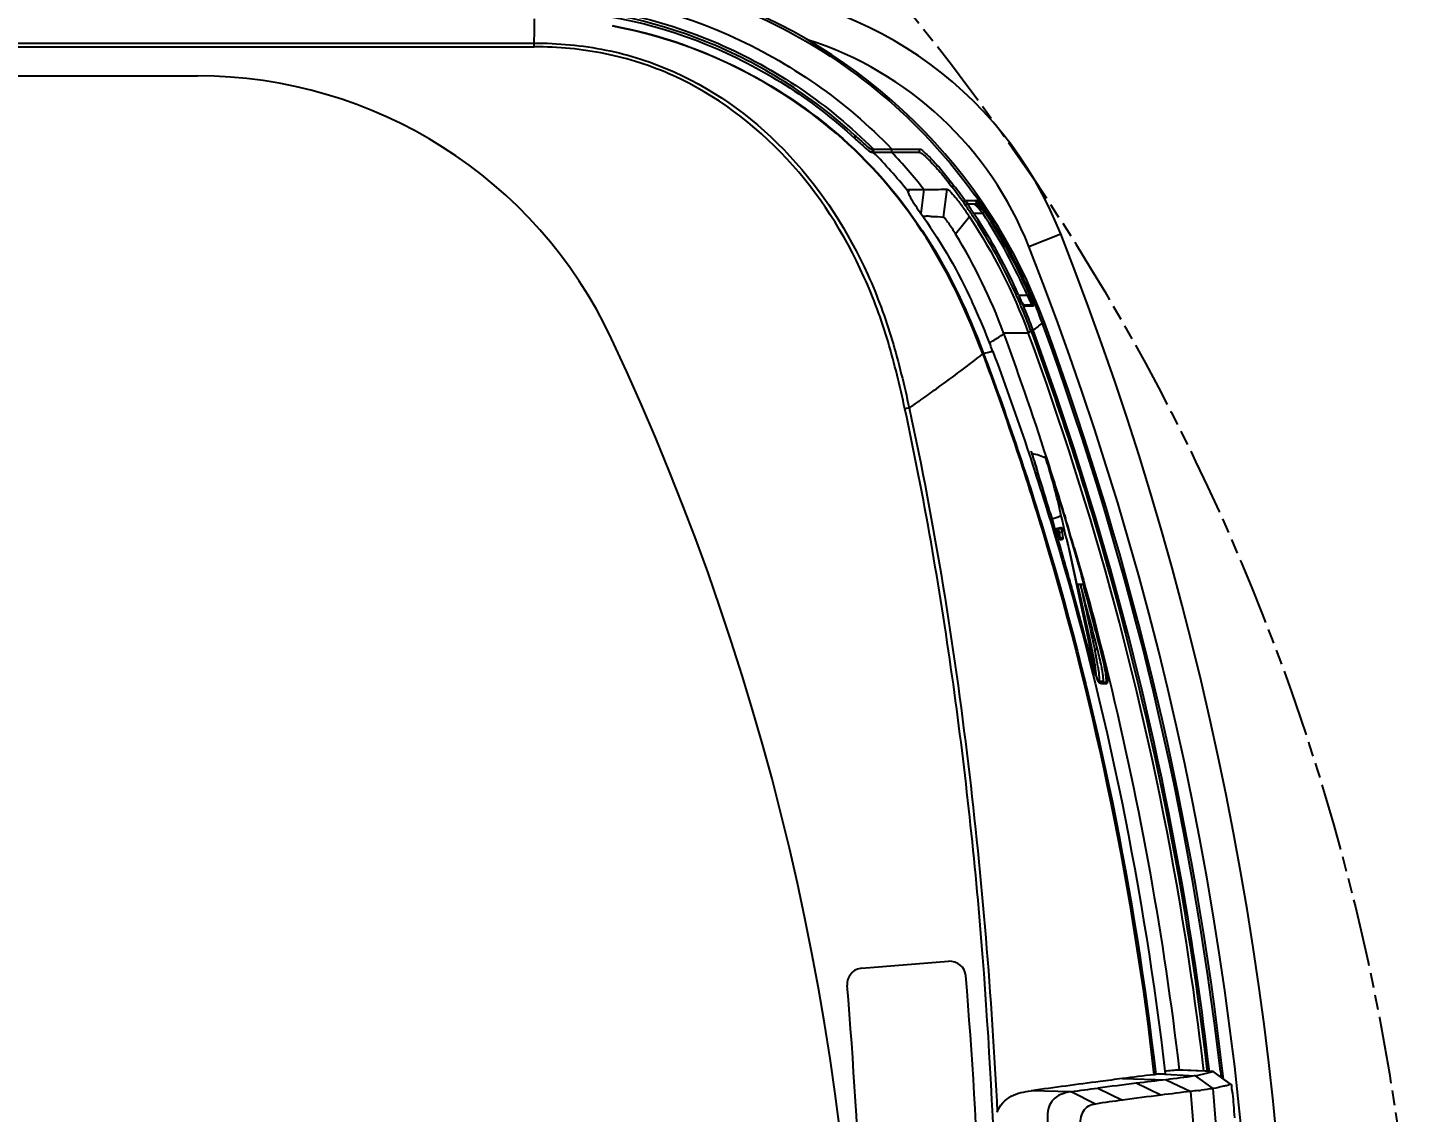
# Model space of a CAD drawing. Header units: millimetres. Extents: x 0 to 5940, y 0 to 4200.
# Drawn here: x 2817.1 to 3121.4, y 1558 to 1795 of the extents above; entities that cross this region are included whole.
import ezdxf

# ---------------------------------------------------------------- set-up
doc = ezdxf.new("R2010")
doc.units = ezdxf.units.MM
doc.header["$LTSCALE"] = 32.67
doc.header["$PDMODE"] = 3
doc.header["$PDSIZE"] = 8
doc.linetypes.add('PHANTOM', pattern=[0.8, 0.45, -0.05, 0.1, -0.05, 0.1, -0.05])
doc.layers.get('0').update_dxf_attribs({"linetype": 'CONTINUOUS'})
doc.layers.get('Defpoints').update_dxf_attribs({"linetype": 'CONTINUOUS'})
doc.layers.add('00_COMPONENTS', color=7, linetype='CONTINUOUS')
doc.layers.add('50_ALL_DETAILS', color=7, linetype='CONTINUOUS')
doc.styles.get("Standard").update_dxf_attribs({"font": 'simfang.ttf'})
doc.dimstyles.get("Standard").update_dxf_attribs({"dimtxt": 3, "dimasz": 3, "dimexe": 2.5, "dimexo": 0.5, "dimtad": 1, "dimdsep": 46, "dimtxsty": 'Standard', "dimblk": '_FILLED', "dimblk1": '_FILLED', "dimblk2": '_FILLED', "dimcen": 0.09, "dimclrt": 3, "dimazin": 2, "dimtol": 1, "dimtp": 0.01, "dimtm": 0.01, "dimtfac": 1, "dimtofl": 0, "dimtmove": 0, "dimatfit": 3, "dimldrblk": '_FILLED', "dimfxl": 1, "dimtolj": 1, "dimarcsym": 0})

# ---------------------------------------------------------------- blocks, each defined once
blk = doc.blocks.new('_FILLED')
at = {"color": 0, "linetype": 'ByBlock'}
blk.add_solid([(0, 0), (-1, 0.167), (-1, -0.167)], dxfattribs=at)
blk = doc.blocks.new('*D4')
at = {"color": 4, "lineweight": -2, "transparency": 16777216}
for p, q in [((2992.85, 2275.85), (2980.22, 2252.49)), ((3012.85, 2275.85), (2992.85, 2275.85)), ((2732.86, 1789.75), (2732.86, 1800.44)), ((2727.52, 1795.09), (2738.21, 1795.09))]:
    blk.add_line(p, q, dxfattribs=at)
at = {"layer": 'Defpoints', "color": 0, "transparency": 16777216}
for p in [(2970.71, 2234.9), (2732.86, 1795.09)]:
    blk.add_point(p, dxfattribs=at)
at = {"color": 4, "lineweight": -2, "transparency": 16777216, "xscale": 20, "yscale": 20, "zscale": 20, "rotation": 241.595822540997}
blk.add_blockref('_FILLED', (2970.71, 2234.9), dxfattribs=at)
at = {"color": 3, "transparency": 16777216, "insert": (3063.48, 2275.85), "char_height": 20, "attachment_point": 5}
blk.add_mtext('\\A1;R500.0', dxfattribs=at)

msp = doc.modelspace()

# ---------------------------------------------------------------- linework, layer by layer
at = {"layer": '00_COMPONENTS', "color": 4}
for p, q in [((2927.76085, 1796.99036), (2927.75553, 1794.26511)), ((2927.75553, 1794.26511), (2927.74551, 1791.66508)), ((2629.47727, 1790.83923), (2927.79663, 1790.83922)), ((2629.48133, 1791.63633), (2927.74556, 1791.66821)), ((2927.74556, 1791.66821), (2927.74564, 1790.84699)), ((2997.87709, 1771.48003), (2997.87723, 1770.78409)), ((3001.7467, 1767.77955), (3001.76455, 1768.47949)), ((3001.91539, 1768.47944), (3001.91405, 1767.78008)), ((3005.93963, 1767.77314), (3005.95243, 1768.47638)), ((3012.00631, 1767.75774), (3012.0252, 1768.48313)), ((3009.59445, 1759.31689), (3009.54922, 1758.88029)), ((3012.96357, 1759.65942), (3012.32612, 1754.39422)), ((3017.27109, 1753.61341), (3018.03666, 1759.69605)), ((3019.0875, 1760.24999), (3019.54409, 1760.47813)), ((3022.18785, 1757.25434), (3022.93106, 1757.25322)), ((3022.93106, 1757.25322), (3024.10769, 1757.2538)), ((3024.10769, 1757.2538), (3024.33392, 1757.25389)), ((3022.9228, 1753.69518), (3019.90371, 1749.92882)), ((3023.8681, 1754.46681), (3025.82973, 1754.4677)), ((3025.82979, 1754.4677), (3025.5891, 1754.74845)), ((3025.82993, 1754.4678), (3026.24617, 1754.74244)), ((3035.88698, 1747.21207), (3042.86522, 1749.96055)), ((3035.58312, 1736.47211), (3033.69942, 1736.47126)), ((3035.58335, 1736.47211), (3036.04077, 1736.67105)), ((3034.76967, 1734.4717), (3034.83154, 1734.36828)), ((3036.30196, 1734.16318), (3035.00221, 1734.16255)), ((3036.91392, 1734.16137), (3036.30196, 1734.16318)), ((3036.8343, 1728.90795), (3036.30037, 1728.90795)), ((3038.88969, 1730.40123), (3039.29562, 1730.55022)), ((3027.31892, 1726.13735), (3027.58738, 1726.2995)), ((3027.58738, 1726.2995), (3028.02853, 1726.56902)), ((3030.37591, 1728.33179), (3035.77857, 1728.33187)), ((3009.74929, 1711.89979), (3008.81902, 1711.69501)), ((3042.77561, 1688.22507), (3042.99686, 1688.33609)), ((3042.77566, 1688.22485), (3042.82516, 1688.2492)), ((3042.82516, 1688.2492), (3042.89905, 1688.28605)), ((3042.89905, 1688.28605), (3042.94806, 1688.31092)), ((3042.94806, 1688.31092), (3042.99686, 1688.33609)), ((3041.83614, 1684.96828), (3042.12264, 1685.02964)), ((3043.13513, 1684.73451), (3042.27518, 1684.5509)), ((3042.57471, 1683.41604), (3042.52141, 1683.58009)), ((3042.73288, 1683.11464), (3043.30605, 1683.2374)), ((3043.07814, 1685.23346), (3043.36457, 1685.29481)), ((3044.73694, 1680.98757), (3049.34503, 1659.47329)), ((3044.73936, 1680.98796), (3044.73701, 1680.98758)), ((3046.60526, 1673.28507), (3046.38916, 1673.28512)), ((3047.74099, 1673.28508), (3048.00395, 1673.28509)), ((3049.12648, 1661.85966), (3048.92377, 1662.77973)), ((3049.51645, 1660.08951), (3049.12648, 1661.85966)), ((3049.34497, 1659.47327), (3049.34727, 1659.47387)), ((3049.975, 1660.59953), (3050.30083, 1659.12215)), ((3050.92708, 1659.12215), (3050.30083, 1659.12215)), ((3050.92708, 1659.12215), (3050.53721, 1660.65083)), ((3050.92708, 1659.12215), (3050.53722, 1660.65083)), ((3076.21687, 1566.8315), (3068.7589, 1567.18268)), ((3056.35702, 1565.31911), (3065.93327, 1565.07377)), ((3064.75408, 1561.70042), (3059.36991, 1564.28083)), ((3064.22135, 1566.32543), (3072.3497, 1565.94252)), ((3065.93275, 1565.07325), (3071.30839, 1562.51328)), ((3076.22192, 1563.11637), (3072.34949, 1565.94242)), ((3045.15425, 1562.44238), (3036.41065, 1562.65989)), ((3050.48932, 1559.76213), (3045.1543, 1562.4424)), ((3051.01083, 1563.23288), (3056.38813, 1560.617))]:
    msp.add_line(p, q, dxfattribs=at)
at = {"layer": '00_COMPONENTS', "color": 7}
for p, q in [((2393.5457, 1784.49438), (2854.19251, 1784.49438)), ((3001.76129, 1768.48301), (3001.90835, 1768.48646)), ((3001.91537, 1768.47943), (3002.16524, 1768.47897)), ((3001.91539, 1768.47994), (3004.15674, 1768.47995)), ((3004.15644, 1768.47993), (3004.56046, 1768.47848)), ((3004.15674, 1768.47995), (3005.26416, 1768.48007)), ((3004.56046, 1768.47848), (3005.2854, 1768.47964)), ((3005.28563, 1768.47963), (3005.95269, 1768.47995)), ((3005.52361, 1768.47941), (3005.95544, 1768.47629)), ((3005.94004, 1768.48072), (3012.01944, 1768.47999)), ((3001.9141, 1767.77933), (3001.74732, 1767.7794)), ((3005.22035, 1767.77373), (3004.37481, 1767.77331)), ((3012.00658, 1767.7578), (3005.93981, 1767.77271)), ((3009.57548, 1759.64107), (3009.62845, 1759.64333)), ((3009.62827, 1759.64332), (3009.59445, 1759.31689)), ((3010.18164, 1759.64551), (3011.30246, 1759.65046)), ((3011.30246, 1759.65046), (3012.96267, 1759.65954)), ((3011.60411, 1759.65153), (3012.24675, 1759.65567)), ((3012.89317, 1759.6597), (3012.96267, 1759.65954)), ((3022.50609, 1756.57731), (3022.39023, 1756.77536)), ((3023.92617, 1756.46684), (3022.57309, 1756.46623)), ((3012.73307, 1753.81711), (3013.42971, 1753.80341)), ((3012.7335, 1753.81636), (3013.42994, 1753.80263)), ((3033.67251, 1736.66277), (3033.75929, 1736.47629)), ((3033.67545, 1736.66409), (3033.75929, 1736.47629)), ((3034.77658, 1734.47174), (3034.71535, 1734.57675)), ((3034.77658, 1734.47174), (3036.45204, 1734.4725)), ((3036.30003, 1728.90782), (3036.36553, 1728.73177)), ((3036.30037, 1728.90795), (3036.36631, 1728.73205)), ((3030.37599, 1728.33179), (3030.48335, 1728.05712)), ((3037.40391, 1699.22768), (3037.26487, 1699.66812)), ((3037.28496, 1699.6031), (3037.32435, 1699.47879)), ((3037.32435, 1699.47879), (3037.40391, 1699.22766)), ((3037.40391, 1699.22766), (3037.82837, 1697.88486)), ((3040.52466, 1689.14707), (3040.86895, 1687.99983)), ((3043.4535, 1688.98064), (3043.17523, 1689.8921)), ((3040.86895, 1687.99983), (3041.25254, 1686.71365)), ((3041.25254, 1686.71365), (3041.46019, 1686.01436)), ((3043.16173, 1687.5947), (3042.99731, 1688.33545)), ((3043.54804, 1685.85192), (3043.16329, 1687.59505)), ((3043.92781, 1684.13829), (3043.54804, 1685.85192)), ((3043.6912, 1685.20804), (3043.54836, 1685.85199)), ((3043.63506, 1688.52308), (3043.84873, 1687.79683)), ((3043.6917, 1688.54013), (3043.90947, 1687.81504)), ((3041.79734, 1685.47126), (3041.63145, 1685.43585)), ((3041.9012, 1685.49344), (3041.79734, 1685.47127)), ((3042.48686, 1685.61847), (3041.9012, 1685.49344)), ((3042.13077, 1685.06885), (3042.10869, 1685.11744)), ((3042.30263, 1684.43631), (3042.2775, 1684.55139)), ((3042.71844, 1685.6679), (3042.48686, 1685.61847)), ((3042.52563, 1683.5815), (3042.71466, 1683.62186)), ((3042.98877, 1685.72561), (3042.71844, 1685.6679)), ((3043.92833, 1684.13841), (3043.6912, 1685.20804)), ((3044.13546, 1683.44832), (3044.07491, 1683.65858)), ((3044.19744, 1683.22618), (3044.13546, 1683.44832)), ((3044.2607, 1682.99244), (3044.19744, 1683.22618)), ((3044.32505, 1682.74743), (3044.2607, 1682.99244)), ((3044.39029, 1682.49161), (3044.32505, 1682.74743)), ((3044.45617, 1682.2256), (3044.39029, 1682.49161)), ((3044.52243, 1681.9501), (3044.45617, 1682.2256)), ((3044.58879, 1681.6659), (3044.52243, 1681.9501)), ((3044.65493, 1681.37399), (3044.58879, 1681.6659)), ((3044.72052, 1681.07541), (3044.65493, 1681.37399)), ((3049.39641, 1659.24141), (3044.72052, 1681.07541)), ((3044.55267, 1675.31312), (3044.06655, 1677.03395)), ((3044.55266, 1675.31312), (3044.20067, 1676.56089)), ((3047.74111, 1673.28513), (3046.60525, 1673.28509)), ((3048.28949, 1661.45865), (3047.83747, 1663.19866)), ((3048.29021, 1661.45883), (3047.83786, 1663.19877)), ((3048.85925, 1661.82836), (3048.55626, 1663.20256)), ((3049.2257, 1660.16598), (3048.85925, 1661.82836)), ((3048.69571, 1659.88119), (3048.29002, 1661.45854)), ((3048.97087, 1658.80808), (3048.69571, 1659.88119)), ((3049.31197, 1659.77483), (3049.22551, 1660.16594)), ((3049.3768, 1659.4804), (3049.31192, 1659.77482)), ((3049.45735, 1658.94468), (3049.39641, 1659.24141)), ((3049.51499, 1658.65436), (3049.45735, 1658.94468)), ((3049.56922, 1658.3715), (3049.51499, 1658.65436)), ((3049.61994, 1658.09705), (3049.56922, 1658.3715)), ((3049.66707, 1657.83185), (3049.61994, 1658.09705)), ((3049.71057, 1657.5766), (3049.66707, 1657.83185)), ((3049.75046, 1657.3318), (3049.71057, 1657.5766)), ((3049.78675, 1657.09793), (3049.75046, 1657.3318)), ((3050.33873, 1654.10727), (3050.24769, 1654.38169)), ((3050.49024, 1653.66369), (3050.33873, 1654.10727)), ((3050.56403, 1653.45539), (3050.49024, 1653.66369)), ((3050.83861, 1652.73025), (3050.75254, 1652.94817)), ((3051.08202, 1652.12506), (3051.13893, 1652.14629)), ((3051.29991, 1652.12485), (3051.10803, 1652.12498)), ((3051.11011, 1652.12078), (3051.1771, 1652.12088)), ((3051.1771, 1652.12088), (3051.28406, 1652.12104)), ((3051.28406, 1652.12104), (3051.39234, 1652.12119)), ((3051.35403, 1652.12489), (3051.29991, 1652.12485)), ((3051.39234, 1652.12119), (3051.61688, 1652.12149)), ((3051.49392, 1652.12502), (3051.45939, 1652.12499)), ((3051.52817, 1652.12504), (3051.49392, 1652.12502)), ((3051.57898, 1652.12506), (3051.52817, 1652.12504)), ((3051.61688, 1652.12149), (3051.73312, 1652.12164)), ((3051.73312, 1652.12164), (3052.08016, 1652.12219)), ((3052.05972, 1652.12414), (3052.02654, 1652.12401)), ((3052.08151, 1652.12436), (3052.05972, 1652.12414)), ((3052.07654, 1652.12326), (3052.08172, 1652.12363)), ((3052.10345, 1652.12473), (3052.08151, 1652.12436)), ((2999.43173, 1589.4512), (3018.3722, 1590.94929)), ((3074.80741, 1567.29024), (3074.84716, 1566.90046)), ((3074.80765, 1567.29027), (3074.85294, 1566.90113)), ((3076.25613, 1566.83408), (3069.65799, 1567.14496)), ((3072.3497, 1565.94252), (3075.00382, 1566.55219)), ((3075.00382, 1566.55219), (3076.21687, 1566.8315)), ((3076.21681, 1566.8314), (3076.25602, 1566.83408)), ((3080.09074, 1564.00525), (3076.21687, 1566.83121)), ((3076.70704, 1566.52185), (3076.30826, 1566.81555)), ((3078.70138, 1565.05315), (3076.70704, 1566.52185)), ((3077.77265, 1566.9663), (3077.90957, 1565.63624)), ((3077.78744, 1566.96802), (3077.94059, 1565.63979)), ((3080.12948, 1564.00165), (3078.70138, 1565.05315))]:
    msp.add_line(p, q, dxfattribs=at)
for points in [[(3002.16524, 1768.47897), (3002.91668, 1768.48074), (3003.16182, 1768.48069), (3003.65896, 1768.48186)], [(3003.65896, 1768.48186), (3003.90858, 1768.48171), (3004.15644, 1768.47993)], [(3012.49272, 1759.65645), (3012.68772, 1759.65762), (3012.82383, 1759.65917)], [(3022.39023, 1756.77536), (3022.35878, 1756.83144), (3022.33118, 1756.88213), (3022.30782, 1756.92671), (3022.2883, 1756.96567), (3022.27284, 1756.9983), (3022.26239, 1757.02192), (3022.25714, 1757.0347)], [(3034.71535, 1734.57675), (3034.6786, 1734.64253), (3034.63881, 1734.71549), (3034.59612, 1734.79547), (3034.55056, 1734.8825)], [(3034.85796, 1734.34693), (3034.86124, 1734.3433), (3034.85765, 1734.3478), (3034.84478, 1734.36537), (3034.82698, 1734.39147), (3034.8052, 1734.42522), (3034.77872, 1734.46815), (3034.77658, 1734.47174)], [(3041.99918, 1685.27352), (3041.97128, 1685.29963), (3041.94045, 1685.32448), (3041.90649, 1685.34771), (3041.86978, 1685.36865), (3041.83047, 1685.3869), (3041.78867, 1685.40211), (3041.74493, 1685.41378), (3041.69959, 1685.42156), (3041.65292, 1685.4252), (3041.63469, 1685.42491)], [(3042.10869, 1685.11744), (3042.096, 1685.14198), (3042.08151, 1685.16732), (3042.06497, 1685.19327), (3042.04604, 1685.21968), (3042.02419, 1685.24658), (3041.99918, 1685.27352)], [(3042.1806, 1684.92952), (3042.17054, 1684.96088), (3042.16061, 1684.99026), (3042.15078, 1685.01779), (3042.14094, 1685.04375), (3042.13077, 1685.06885)], [(3042.2775, 1684.55139), (3042.27635, 1684.55672), (3042.26583, 1684.60459), (3042.25513, 1684.65132), (3042.2443, 1684.69675), (3042.23343, 1684.74059), (3042.2226, 1684.78254), (3042.21187, 1684.8225), (3042.20126, 1684.86038), (3042.19084, 1684.89605), (3042.1806, 1684.92952)], [(3042.53434, 1683.55413), (3042.52276, 1683.5905), (3042.5108, 1683.62908), (3042.49848, 1683.66982), (3042.48582, 1683.71267), (3042.47284, 1683.7576), (3042.45958, 1683.80454), (3042.44605, 1683.85345), (3042.43229, 1683.90429), (3042.41832, 1683.95697), (3042.40418, 1684.01146), (3042.38987, 1684.06769), (3042.37545, 1684.12556), (3042.36094, 1684.18499), (3042.34636, 1684.2459), (3042.33176, 1684.30816), (3042.31717, 1684.37166), (3042.30263, 1684.43631)], [(3042.62064, 1683.32019), (3042.62387, 1683.31496), (3042.62446, 1683.31393), (3042.62271, 1683.31729), (3042.61939, 1683.3241), (3042.61466, 1683.33435), (3042.60857, 1683.34827), (3042.60158, 1683.36505), (3042.59382, 1683.38449), (3042.58529, 1683.40674), (3042.57614, 1683.43146), (3042.56644, 1683.45859), (3042.5562, 1683.48815), (3042.54549, 1683.52001), (3042.53434, 1683.55413)], [(3043.22373, 1685.57925), (3043.17806, 1685.60946), (3043.12685, 1685.63688), (3043.07137, 1685.65976), (3043.01131, 1685.67728), (3042.9474, 1685.68819), (3042.88317, 1685.69148), (3042.8204, 1685.6874)], [(3043.4107, 1685.38222), (3043.38614, 1685.4161), (3043.36006, 1685.44917), (3043.33134, 1685.48227), (3043.29935, 1685.51533), (3043.26377, 1685.54774), (3043.22373, 1685.57925)], [(3043.45625, 1685.31212), (3043.43401, 1685.34753), (3043.4107, 1685.38222)], [(3043.7236, 1684.72997), (3043.69976, 1684.79182), (3043.67632, 1684.85102), (3043.65325, 1684.90763), (3043.63055, 1684.96166), (3043.60818, 1685.01323), (3043.58611, 1685.06235), (3043.56431, 1685.1091), (3043.54268, 1685.15368), (3043.52118, 1685.1961), (3043.49974, 1685.23646), (3043.4781, 1685.27517), (3043.45625, 1685.31212)], [(3044.07491, 1683.65858), (3044.04522, 1683.75917), (3044.01594, 1683.85672), (3043.98709, 1683.95122), (3043.95867, 1684.04266), (3043.93071, 1684.13103), (3043.90319, 1684.21637), (3043.87614, 1684.29867), (3043.84955, 1684.37793), (3043.82343, 1684.4542), (3043.79779, 1684.52749), (3043.77261, 1684.59784), (3043.74788, 1684.66532), (3043.7236, 1684.72997)], [(3049.3817, 1657.27478), (3049.24714, 1657.76534), (3049.10997, 1658.277), (3048.97087, 1658.80808)], [(3050.01682, 1655.10634), (3049.89588, 1655.50018), (3049.77166, 1655.91428), (3049.64449, 1656.34797), (3049.51426, 1656.80215), (3049.3817, 1657.27478)], [(3049.96383, 1655.27889), (3049.96393, 1655.28555), (3049.96394, 1655.33944), (3049.96323, 1655.3957), (3049.9618, 1655.45437), (3049.95965, 1655.51556), (3049.95677, 1655.57927), (3049.95316, 1655.64556), (3049.94881, 1655.71458), (3049.94371, 1655.78639), (3049.93784, 1655.861), (3049.9312, 1655.93848), (3049.92376, 1656.01888), (3049.91553, 1656.10217), (3049.90648, 1656.18843), (3049.89661, 1656.27764), (3049.8859, 1656.36982), (3049.87435, 1656.46498), (3049.86194, 1656.56312), (3049.84867, 1656.66422), (3049.83451, 1656.7683), (3049.81948, 1656.87529), (3049.78675, 1657.09793)], [(3050.24769, 1654.38169), (3050.13408, 1654.73366), (3050.01682, 1655.10634)], [(3050.75254, 1652.94817), (3050.66072, 1653.19045), (3050.56403, 1653.45539)], [(3051.20894, 1651.9451), (3051.20265, 1651.95482), (3051.16841, 1652.01181), (3051.11829, 1652.10433), (3051.05935, 1652.22292), (3050.99318, 1652.36578), (3050.91898, 1652.53596), (3050.83861, 1652.73025)], [(3051.45939, 1652.12499), (3051.44203, 1652.12497), (3051.4246, 1652.12496), (3051.4071, 1652.12494), (3051.38952, 1652.12492), (3051.37183, 1652.12491), (3051.35403, 1652.12489)], [(3052.02654, 1652.12401), (3051.90833, 1652.12437), (3051.89408, 1652.12444), (3051.87967, 1652.1245), (3051.57898, 1652.12506)], [(3052.08172, 1652.12363), (3052.08946, 1652.12411), (3052.10345, 1652.12473)]]:
    msp.add_lwpolyline(points, dxfattribs=at)
at = {"layer": '00_COMPONENTS', "color": 4}
msp.add_lwpolyline([(3025.82555, 1723.70851), (3025.85192, 1723.72706), (3025.87633, 1723.74345), (3025.89884, 1723.75776), (3025.91939, 1723.77018), (3025.93817, 1723.7807), (3025.95558, 1723.78902), (3025.97175, 1723.79503), (3025.9866, 1723.79891), (3026.00018, 1723.80071)], dxfattribs=at)
at = {"layer": '00_COMPONENTS', "color": 7}
for centre, radius, start, end in [((2964.24368, 1718.99438), 84.5, 21.4976774, 90), ((2927.42958, 1689.49438), 119.16205, 20.1535848, 71.0886192), ((2854.19251, 1684.49438), 100, 25.1843365, 90), ((3005.08362, 1423.47745), 344.29618, 89.8575528, 89.9772693), ((2925.47217, 1688.71863), 117.81584, 34.8949471, 37.3834447), ((2925.85141, 1688.96082), 117.86883, 35.4386242, 37.3551417), ((2925.47674, 1688.69151), 118.33024, 35.2294779, 35.4396742), ((2924.77159, 1688.22653), 118.67198, 33.6075832, 34.8963185), ((2925.2158, 1688.50849), 118.64896, 33.9270244, 35.2289849), ((3023.92636, 1756.9574), 0.49024, 269.9847722, 285.9657241), ((2927.65894, 1689.64782), 118.44445, 34.7793076, 35.4775349), ((2927.59195, 1689.60128), 118.52601, 34.1166097, 34.7793137), ((2927.2589, 1689.40355), 118.91265, 23.9584633, 34.1054785), ((3009.05805, 1526.77937), 227.06535, 88.6169953, 88.8967659), ((2923.63171, 1687.48851), 120.02982, 25.0922683, 33.5998187), ((2924.93927, 1688.32143), 118.98282, 33.5279436, 33.9274457), ((2923.30261, 1687.31668), 120.90216, 24.0892925, 33.4964639), ((2911.1808, 1683.87263), 127.21671, 20.4552546, 31.2813853), ((2368.85997, 1484.49438), 724.4, 338.50232261, 21.49767739), ((2923.86037, 1687.61235), 119.77022, 23.4938641, 25.0850025), ((2927.44629, 1689.50658), 118.69957, 22.4117118, 23.9497477), ((2898.72481, 1676.91428), 137.68417, 24.4965222, 25.0663572), ((2920.00819, 1685.93233), 123.97281, 22.8583318, 23.4962133), ((2921.40376, 1686.43224), 122.99663, 22.8953741, 24.0085767), ((2927.63715, 1689.58475), 118.49333, 20.1395097, 22.4119564), ((2889.25245, 1672.70166), 148.04974, 20.9727811, 24.4600735), ((2912.34849, 1682.75395), 132.26564, 20.4229965, 22.8381146), ((2920.79731, 1686.17917), 123.65376, 20.2293189, 22.8940698), ((2366.49731, 1483.98359), 716.11456, 6.65447124, 20.12555722), ((2368.85997, 1484.49438), 714.16205, 6.49296947, 20.15358484), ((2428.8691, 1484.49438), 570, 334.8156635, 25.1843365), ((2878.60813, 1668.51601), 159.48623, 20.4574746, 21.008162), ((2390.09208, 1491.98154), 682.51455, 17.65505438, 20.23604072), ((2894.17561, 1656.42499), 149.53637, 17.0772467, 17.7145975), ((2894.26431, 1656.45218), 149.44359, 16.4394512, 17.0772685), ((2894.23178, 1656.44298), 149.4774, 15.8087473, 16.4393041), ((2897.95537, 1656.25587), 148.54269, 16.6868263, 17.4990176), ((2892.64717, 1654.81429), 154.04136, 12.5690217, 16.6335163), ((2384.31053, 1490.11366), 688.59029, 16.74802829, 17.65725421), ((2373.00871, 1487.95115), 697.17813, 16.77332704, 17.52483583), ((2420.97129, 1499.51891), 650.67634, 17.01232448, 17.67163495), ((2469.40324, 1514.21331), 600.06443, 16.16544747, 16.93266411), ((2278.43753, 1459.65325), 795.89127, 15.97950645, 16.5237098), ((2381.4124, 1489.24019), 691.61719, 16.12340247, 16.68541572), ((2415.72302, 1498.69332), 655.94318, 15.43642897, 16.16205274), ((2346.50729, 1479.26593), 725.05248, 15.82879195, 15.97036441), ((2388.10089, 1490.80596), 681.88842, 15.39811743, 15.69893989), ((2384.86767, 1489.91934), 685.241, 14.64762869, 15.39780779), ((2391.82764, 1491.77607), 678.03755, 14.36717869, 14.49263696), ((3355.75866, 1738.64175), 317.00399, 194.3599574, 194.4954667), ((3244.06578, 1709.78235), 201.64297, 194.5001195, 194.6335846), ((3185.39925, 1694.4419), 141.00395, 194.6248397, 194.9762409), ((2920.0198, 1630.82705), 132.49245, 12.1327134, 12.4896943), ((2995.21812, 1647.05664), 55.56276, 11.7120091, 12.0686414), ((2984.51645, 1644.7553), 67.33484, 11.0184805, 12.319567), ((2990.42997, 1646.06343), 60.45283, 11.4491658, 11.7125506), ((2998.11499, 1647.56597), 52.62251, 9.5134581, 11.506684), ((3011.41443, 1649.82679), 39.13233, 8.6492751, 9.4671658), ((3018.27988, 1650.86796), 32.18838, 7.7304461, 8.6548665), ((2990.24784, 1645.88044), 61.49407, 10.3609523, 11.0101107), ((2999.84597, 1647.61338), 51.74078, 9.0393387, 10.3847931), ((3009.31971, 1649.13469), 42.14568, 8.2669934, 9.0203372), ((3102.42299, 1671.40256), 54.88184, 196.9787896, 197.7098702), ((3095.55814, 1669.22103), 47.67871, 197.7220367, 197.914106), ((3090.6019, 1667.61222), 42.4679, 197.9055783, 198.5440971), ((3083.21501, 1665.13186), 34.6757, 198.5403107, 199.3095455), ((3077.38654, 1663.09358), 28.5011, 199.3169691, 199.881277), ((3074.63043, 1662.10033), 25.57149, 199.88849, 200.060911), ((3072.11112, 1661.17693), 22.88828, 200.0528969, 200.6673582), ((3068.4569, 1659.79764), 18.98242, 200.6649453, 201.3844737), ((3025.74034, 1649.86442), 26.61835, 8.6645748, 9.7918245), ((3054.45855, 1653.76319), 3.73177, 207.001964, 208.3787206), ((3053.63601, 1653.31847), 2.79671, 208.3720253, 210.0126378), ((2999.70599, 1585.9632), 3.49876, 94.4959086, 184.6718602), ((3018.64967, 1587.46154), 3.49877, 4.6171776, 94.5485508), ((1753.14141, 1484.4918), 1247.18893, 355.34638251, 4.65361289), ((1752.96503, 1484.4918), 1273.36505, 355.34903506, 4.65096034), ((3079.89293, 1407.67104), 159.89975, 93.9928105, 95.1185298), ((3064.47993, 1453.34696), 113.91602, 87.3945261, 87.8471581), ((3226.59888, 196.1634), 1378.29988, 96.968861, 97.31906807), ((3253.76194, -16.89753), 1593.08285, 96.77110928, 97.00884442), ((3062.36107, 1682.95476), 116.64417, 270.913809, 271.6406465), ((3302.44499, -306.53903), 1883.29913, 97.25062873, 97.50727239), ((3189.9329, 579.13275), 990.50946, 96.87831393, 97.26035212), ((3067.74659, 1609.25468), 46.84517, 276.4230955, 277.1569499)]:
    msp.add_arc(centre, radius, start, end, dxfattribs=at)
at = {"layer": '00_COMPONENTS', "color": 4}
for centre, radius, start, end in [((2964.24368, 1718.99438), 77, 21.4976774, 72.4013473), ((2924.12551, 1691.12107), 109.21307, 38.6768134, 44.5806431), ((2923.99783, 1689.73982), 113.15308, 38.1645524, 43.6002204), ((3011.07093, 1743.23377), 18.92147, 37.2008347, 40.4937188), ((2996.11808, 1734.84413), 36.10623, 33.4430518, 35.4318376), ((2926.95914, 1689.23938), 118.44911, 23.5007446, 33.4142057), ((2926.95914, 1689.23938), 118.94774, 23.5007192, 33.4142072), ((2368.85997, 1484.49438), 716.9, 338.50232261, 21.49767739), ((3003.46473, 1776.25175), 57.79757, 303.9929707, 304.6971831), ((2986.54999, 1794.24432), 79.37516, 301.5043471, 303.5832621), ((2761.18184, 2071.27982), 436.96644, 304.8380681, 304.9878545), ((2773.53327, 2053.62997), 415.42404, 304.9880311, 305.1192147), ((2746.39118, 2092.53229), 462.85912, 304.679178, 304.8379525), ((3042.5895, 1685.12886), 0.49979, 12.0940817, 18.3556248), ((2371.08426, 1486.41869), 701.43648, 14.38245751, 15.45047311), ((2782.01145, 1600.85173), 273.98548, 12.3041421, 12.4863936), ((2984.36745, 1645.07475), 66.85364, 11.4914831, 12.231332), ((2985.67485, 1645.32334), 65.52293, 10.7770227, 11.5062187), ((2991.22303, 1646.37596), 59.87578, 10.0230702, 10.7802688), ((2999.17138, 1647.77659), 51.80496, 9.2046156, 10.0276124), ((3007.53402, 1649.13003), 43.33351, 8.2980834, 9.2068473), ((3016.01268, 1650.36195), 34.76583, 7.2752438, 8.305726), ((3024.79788, 1651.47759), 25.91007, 6.0397489, 7.2882093), ((3032.89143, 1652.32787), 17.77198, 4.4589119, 6.0592022)]:
    msp.add_arc(centre, radius, start, end, dxfattribs=at)
at = {"layer": '00_COMPONENTS', "color": 7}
for points, knots in [([(2927.42748, 1808.20689), (2946.08032, 1808.20675), (2983.93504, 1799.14563), (3013.28777, 1773.58053), (3024.11336, 1758.39105)], [0, 0, 0, 0, 0.5000053, 1, 1, 1, 1]), ([(2997.87627, 1771.47913), (2988.4366, 1780.13331), (2966.29652, 1794.11518), (2940.54078, 1799.43657), (2927.75768, 1799.43659)], [0, 0, 0, 0, 0.500454021, 1, 1, 1, 1]), ([(2927.75884, 1798.92279), (2940.56295, 1798.92245), (2966.34896, 1793.56052), (2988.47066, 1779.48432), (2997.87714, 1770.784)], [0, 0, 0, 0, 0.49982319, 1, 1, 1, 1]), ([(2997.87694, 1771.48), (2998.64805, 1770.7731), (2999.8463, 1769.80035), (3001.16517, 1768.48833), (3001.76129, 1768.48301)], [0, 0, 0, 0, 0.636995653, 1, 1, 1, 1]), ([(2997.87723, 1770.78409), (2998.64449, 1770.07445), (2999.83522, 1769.09665), (3001.15178, 1767.78506), (3001.7467, 1767.77955)], [0, 0, 0, 0, 0.63724653, 1, 1, 1, 1]), ([(3012.01944, 1768.47999), (3012.33608, 1768.4799), (3013.31905, 1767.55821), (3014.98656, 1766.00197), (3017.23604, 1763.42017), (3018.7682, 1761.49462), (3019.54412, 1760.47814)], [0, 0, 0, 0, 0.086029196, 0.327559695, 0.65256363, 1, 1, 1, 1]), ([(3004.37493, 1767.77343), (3004.18832, 1767.77343), (3003.36803, 1767.77401), (3002.54774, 1767.77651), (3001.91406, 1767.77883)], [0, 0, 0, 0, 0.227487907, 1, 1, 1, 1]), ([(3012.00634, 1767.75757), (3012.28724, 1767.75691), (3013.20305, 1766.96849), (3014.74153, 1765.49597), (3016.87705, 1763.07254), (3018.34043, 1761.22764), (3019.0875, 1760.24999)], [0, 0, 0, 0, 0.081189493, 0.315934005, 0.644379515, 1, 1, 1, 1]), ([(3009.38634, 1759.37124), (3009.38335, 1759.39105), (3009.37958, 1759.4279), (3009.38078, 1759.46502), (3009.3829, 1759.4818)], [0, 0, 0, 0, 0.542127489, 1, 1, 1, 1]), ([(3009.3829, 1759.4818), (3009.38856, 1759.52674), (3009.43478, 1759.61945), (3009.53108, 1759.63713), (3009.57548, 1759.64107)], [0, 0, 0, 0, 0.50397077, 1, 1, 1, 1]), ([(3012.96324, 1759.65961), (3013.40576, 1759.6581), (3015.097, 1759.66929), (3016.78816, 1759.70627), (3018.03684, 1759.69616)], [0, 0, 0, 0, 0.261657836, 1, 1, 1, 1]), ([(3018.03684, 1759.69616), (3018.25159, 1759.6983), (3018.89537, 1759.01055), (3019.95762, 1757.8537), (3021.4163, 1755.90922), (3022.41254, 1754.46201), (3022.92273, 1753.69513)], [0, 0, 0, 0, 0.082788475, 0.317754309, 0.644923465, 1, 1, 1, 1]), ([(3010.07342, 1757.85163), (3010.25975, 1757.52294), (3011.12777, 1756.08139), (3012.10518, 1754.71042), (3012.85545, 1753.64369)], [0, 0, 0, 0, 0.224634271, 1, 1, 1, 1]), ([(3017.27109, 1753.61343), (3017.42247, 1753.59398), (3017.76056, 1753.07254), (3018.38054, 1752.34612), (3019.12127, 1751.1683), (3019.64527, 1750.35291), (3019.90374, 1749.92877)], [0, 0, 0, 0, 0.100768803, 0.355386343, 0.67205819, 1, 1, 1, 1]), ([(3036.36487, 1728.73153), (3041.19027, 1715.62803), (3058.74743, 1663.07655), (3070.00733, 1608.43931), (3074.80765, 1567.29027)], [0, 0, 0, 0, 0.252090163, 1, 1, 1, 1]), ([(3075.35961, 1566.88558), (3073.76736, 1580.61262), (3065.76334, 1635.62927), (3051.26774, 1689.71445), (3036.83444, 1728.908)], [0, 0, 0, 0, 0.248608316, 1, 1, 1, 1]), ([(3074.16157, 1566.9353), (3072.57624, 1580.58678), (3064.60231, 1635.39047), (3050.17524, 1689.27227), (3035.77755, 1728.33125)], [0, 0, 0, 0, 0.248201182, 1, 1, 1, 1]), ([(3028.03386, 1724.25805), (3032.94356, 1711.15902), (3050.25195, 1659.7853), (3061.09258, 1606.29303), (3065.70117, 1566.35865)], [0, 0, 0, 0, 0.258153466, 1, 1, 1, 1]), ([(3036.41487, 1702.46619), (3036.45074, 1702.24708), (3036.75346, 1701.29202), (3037.05068, 1700.34249), (3037.28496, 1699.6031)], [0, 0, 0, 0, 0.222549273, 1, 1, 1, 1]), ([(3043.09376, 1685.65413), (3043.07717, 1685.67567), (3043.05012, 1685.70948), (3043.00493, 1685.72906), (3042.98876, 1685.72561)], [0, 0, 0, 0, 0.621810036, 1, 1, 1, 1]), ([(3045.82538, 1681.30717), (3048.53925, 1671.91923), (3058.53328, 1634.39537), (3065.39725, 1596.0423), (3068.75869, 1567.18264)], [0, 0, 0, 0, 0.251688341, 1, 1, 1, 1]), ([(3048.00396, 1673.28509), (3048.49578, 1671.50454), (3049.47382, 1667.91767), (3050.84431, 1662.66209), (3052.24981, 1657.3253), (3052.75797, 1654.45888), (3053.24496, 1651.4298), (3052.3384, 1651.62767), (3051.85865, 1651.6148), (3051.40894, 1651.6326), (3051.29589, 1651.79106)], [0, 0, 0, 0, 0.231622825, 0.463237233, 0.694184926, 0.878717022, 0.933342693, 0.95426332, 0.9755928, 1, 1, 1, 1]), ([(3051.97092, 1654.39137), (3051.91082, 1654.74062), (3051.61093, 1656.32782), (3051.23753, 1657.90022), (3050.92737, 1659.12218)], [0, 0, 0, 0, 0.219417425, 1, 1, 1, 1]), ([(3051.13357, 1652.06889), (3051.10597, 1652.12299), (3051.04948, 1652.23961), (3050.99639, 1652.35778), (3050.96886, 1652.42084)], [0, 0, 0, 0, 0.468902813, 1, 1, 1, 1]), ([(3051.2046, 1653.72825), (3051.22011, 1653.55389), (3051.24572, 1653.06108), (3051.30091, 1652.53877), (3051.19069, 1652.23429)], [0, 0, 0, 0, 0.350899544, 1, 1, 1, 1]), ([(3052.18574, 1652.70369), (3052.18215, 1652.78315), (3052.15481, 1653.17509), (3052.10193, 1653.56476), (3052.0549, 1653.87446)], [0, 0, 0, 0, 0.202491818, 1, 1, 1, 1]), ([(3052.08015, 1652.12353), (3052.10244, 1652.12527), (3052.27144, 1652.27889), (3052.19397, 1652.52189), (3052.18574, 1652.70369)], [0, 0, 0, 0, 0.109403328, 1, 1, 1, 1]), ([(3051.1621, 1652.17465), (3051.15865, 1652.1694), (3051.15156, 1652.15971), (3051.14322, 1652.15104), (3051.13895, 1652.14729)], [0, 0, 0, 0, 0.525297454, 1, 1, 1, 1]), ([(3051.19069, 1652.23429), (3051.18667, 1652.22316), (3051.17833, 1652.20268), (3051.16773, 1652.18322), (3051.1621, 1652.17465)], [0, 0, 0, 0, 0.535897903, 1, 1, 1, 1]), ([(3051.29589, 1651.79106), (3051.28211, 1651.81037), (3051.25399, 1651.85266), (3051.22784, 1651.89618), (3051.2143, 1651.91958)], [0, 0, 0, 0, 0.467417201, 1, 1, 1, 1]), ([(3056.35706, 1565.31913), (3054.74308, 1565.11278), (3048.09112, 1564.25013), (3041.4442, 1563.34918), (3036.41064, 1562.65998)], [0, 0, 0, 0, 0.242577101, 1, 1, 1, 1]), ([(3063.64008, 1566.20567), (3063.59358, 1566.18476), (3063.46218, 1566.1599), (3063.33195, 1566.14358), (3063.25134, 1566.1371)], [0, 0, 0, 0, 0.386655347, 1, 1, 1, 1]), ([(3072.34956, 1565.94252), (3072.24916, 1565.91944), (3070.11686, 1565.57283), (3067.97383, 1565.31619), (3065.93258, 1565.07369)], [0, 0, 0, 0, 0.047726563, 1, 1, 1, 1]), ([(3076.25634, 1566.83367), (3076.26516, 1566.83308), (3076.28399, 1566.82952), (3076.3008, 1566.82012), (3076.30885, 1566.81411)], [0, 0, 0, 0, 0.467916344, 1, 1, 1, 1]), ([(3076.30885, 1566.81411), (3076.32153, 1566.80465), (3076.3476, 1566.77575), (3076.36641, 1566.74221), (3076.37638, 1566.72206)], [0, 0, 0, 0, 0.412890629, 1, 1, 1, 1]), ([(3029.00343, 1557.97998), (3029.48457, 1559.44296), (3031.84342, 1561.92503), (3034.91654, 1562.45549), (3036.41065, 1562.65993)], [0, 0, 0, 0, 0.50525555, 1, 1, 1, 1]), ([(3045.1543, 1562.4424), (3044.31977, 1562.3143), (3042.62492, 1561.98118), (3039.72521, 1559.56561), (3039.94464, 1556.52975), (3040.00591, 1554.72268)], [0, 0, 0, 0, 0.240467973, 0.485028811, 1, 1, 1, 1]), ([(3076.22201, 1563.11634), (3076.16371, 1563.10475), (3075.27298, 1563.07488), (3074.40412, 1562.87765), (3073.58293, 1562.77449)], [0, 0, 0, 0, 0.067004062, 1, 1, 1, 1]), ([(3080.09119, 1564.0059), (3079.83249, 1564.01903), (3079.29045, 1563.78308), (3077.9947, 1563.55526), (3076.96006, 1563.28611), (3076.22185, 1563.1164)], [0, 0, 0, 0, 0.195730816, 0.427645892, 1, 1, 1, 1]), ([(3080.12958, 1564.00039), (3080.12399, 1564.00458), (3080.11075, 1564.00988), (3080.09735, 1564.00731), (3080.09119, 1564.0059)], [0, 0, 0, 0, 0.524954927, 1, 1, 1, 1]), ([(3080.92238, 1556.76545), (3080.85332, 1557.70386), (3080.7011, 1559.42942), (3080.55761, 1561.74584), (3080.24572, 1563.09778), (3080.26495, 1563.899), (3080.12958, 1564.00039)], [0, 0, 0, 0, 0.387391382, 0.720262819, 0.930371085, 1, 1, 1, 1]), ([(3050.48929, 1559.7621), (3049.95931, 1559.67522), (3048.87008, 1559.42346), (3047.17903, 1557.79329), (3047.06397, 1555.95115), (3047.08973, 1554.81674)], [0, 0, 0, 0, 0.241613847, 0.489507164, 1, 1, 1, 1])]:
    msp.add_open_spline(points, degree=3, knots=knots, dxfattribs=at)
at = {"layer": '00_COMPONENTS', "color": 4}
for points, knots in [([(2927.75677, 1802.70548), (2942.25769, 1802.70565), (2971.4881, 1796.0703), (2995.87909, 1778.94442), (3005.94004, 1768.48072)], [0, 0, 0, 0, 0.49974149, 1, 1, 1, 1]), ([(2927.75627, 1800.12547), (2941.43634, 1800.12544), (2969.02287, 1794.03353), (2992.24472, 1778.19853), (3001.9153, 1768.47936)], [0, 0, 0, 0, 0.499441681, 1, 1, 1, 1]), ([(3025.8244, 1723.70808), (3022.51729, 1732.54239), (3014.49744, 1749.82019), (2990.12034, 1778.80787), (2963.25594, 1792.06234), (2944.8904, 1795.40527)], [0, 0, 0, 0, 0.251389957, 0.502516594, 1, 1, 1, 1]), ([(2944.89046, 1795.40559), (2963.26867, 1792.07837), (2990.17159, 1778.86901), (3014.61134, 1749.90843), (3022.69585, 1732.64268), (3026.0011, 1723.80088)], [0, 0, 0, 0, 0.497432986, 0.748595915, 1, 1, 1, 1]), ([(2927.74551, 1791.66383), (2933.01087, 1791.66266), (2943.54561, 1790.71088), (2963.62453, 1784.30194), (2985.06405, 1768.24341), (2999.23946, 1746.07895), (3006.31319, 1726.76893), (3008.66376, 1716.86167), (3009.74925, 1711.89973)], [0, 0, 0, 0, 0.127082167, 0.25324584, 0.504780365, 0.754609597, 0.877408734, 1, 1, 1, 1]), ([(3008.81926, 1711.69465), (3007.74216, 1716.63129), (3005.41477, 1726.47243), (2998.42052, 1745.62865), (2984.42739, 1767.58766), (2963.26223, 1783.52751), (2943.41948, 1789.89333), (2933.00505, 1790.84016), (2927.79663, 1790.84442)], [0, 0, 0, 0, 0.123167952, 0.246144912, 0.495986488, 0.747145604, 0.87303807, 1, 1, 1, 1]), ([(3022.18807, 1757.2545), (3022.16664, 1757.25476), (3022.19453, 1757.11051), (3022.22991, 1757.06604), (3022.26025, 1757.00641)], [0, 0, 0, 0, 0.24258828, 1, 1, 1, 1]), ([(3022.27733, 1756.9882), (3022.2748, 1757.03439), (3022.25776, 1757.12847), (3022.21584, 1757.21502), (3022.18807, 1757.2545)], [0, 0, 0, 0, 0.489363198, 1, 1, 1, 1]), ([(3022.26025, 1757.00641), (3022.29203, 1756.94396), (3022.36728, 1756.80692), (3022.44623, 1756.67206), (3022.49038, 1756.59802)], [0, 0, 0, 0, 0.448397736, 1, 1, 1, 1]), ([(3023.96538, 1756.45177), (3023.95809, 1756.456), (3023.94567, 1756.46252), (3023.93183, 1756.46684), (3023.92617, 1756.46684)], [0, 0, 0, 0, 0.598024352, 1, 1, 1, 1]), ([(3025.5891, 1754.74845), (3025.27673, 1755.11641), (3024.74523, 1755.68262), (3024.22717, 1756.30008), (3023.96538, 1756.45177)], [0, 0, 0, 0, 0.614685558, 1, 1, 1, 1]), ([(3024.06121, 1756.48607), (3024.11052, 1756.5002), (3024.19816, 1756.5412), (3024.271, 1756.60407), (3024.29981, 1756.63698)], [0, 0, 0, 0, 0.539748198, 1, 1, 1, 1]), ([(3025.46028, 1755.52071), (3025.21974, 1755.80186), (3024.84352, 1756.08592), (3024.46477, 1756.66327), (3024.29868, 1756.63569)], [0, 0, 0, 0, 0.687265241, 1, 1, 1, 1]), ([(3024.37065, 1757.23568), (3024.36405, 1757.24035), (3024.353, 1757.24748), (3024.34009, 1757.25246), (3024.33489, 1757.25242)], [0, 0, 0, 0, 0.608579141, 1, 1, 1, 1]), ([(3025.53764, 1755.77614), (3025.41398, 1755.94988), (3025.03659, 1756.44007), (3024.70532, 1756.99887), (3024.37065, 1757.23568)], [0, 0, 0, 0, 0.342171413, 1, 1, 1, 1]), ([(3035.73395, 1736.19507), (3035.70947, 1736.24154), (3035.65995, 1736.33426), (3035.60914, 1736.42628), (3035.58335, 1736.47211)], [0, 0, 0, 0, 0.49973654, 1, 1, 1, 1]), ([(3036.45204, 1734.4725), (3036.49816, 1734.47252), (3036.38959, 1734.769), (3036.24773, 1735.19095), (3035.94015, 1735.80347), (3035.73395, 1736.19507)], [0, 0, 0, 0, 0.073684316, 0.292834958, 1, 1, 1, 1]), ([(3036.91395, 1734.16138), (3037.00021, 1734.16174), (3036.75857, 1734.70264), (3036.74638, 1734.88868), (3036.66311, 1735.11958)], [0, 0, 0, 0, 0.260046217, 1, 1, 1, 1]), ([(3034.83154, 1734.36828), (3034.85615, 1734.32864), (3034.89819, 1734.2646), (3034.94559, 1734.2033), (3034.968, 1734.18315)], [0, 0, 0, 0, 0.607603445, 1, 1, 1, 1]), ([(3034.83673, 1734.36652), (3034.87254, 1734.34027), (3034.93813, 1734.27966), (3034.98556, 1734.20325), (3035.00225, 1734.16257)], [0, 0, 0, 0, 0.502355191, 1, 1, 1, 1]), ([(3034.968, 1734.18315), (3034.97376, 1734.17797), (3034.98371, 1734.16986), (3034.99624, 1734.16459), (3035.00141, 1734.1646)], [0, 0, 0, 0, 0.599673857, 1, 1, 1, 1]), ([(3012.51824, 1713.83104), (3013.73218, 1714.68484), (3018.23291, 1717.88785), (3022.65525, 1721.20239), (3025.8244, 1723.70808)], [0, 0, 0, 0, 0.268660142, 1, 1, 1, 1]), ([(3025.82598, 1723.70885), (3030.70418, 1710.63875), (3047.91386, 1659.36423), (3058.67056, 1605.98673), (3063.25231, 1566.13723)], [0, 0, 0, 0, 0.258047644, 1, 1, 1, 1]), ([(3028.03364, 1724.25863), (3027.88367, 1724.21923), (3027.20977, 1724.04991), (3026.52986, 1723.9053), (3026.00033, 1723.80082)], [0, 0, 0, 0, 0.22317289, 1, 1, 1, 1]), ([(3026.00034, 1723.80083), (3030.91155, 1710.73742), (3048.22635, 1659.47068), (3059.03751, 1606.07294), (3063.6401, 1566.20563)], [0, 0, 0, 0, 0.258024767, 1, 1, 1, 1]), ([(3030.83106, 1484.49164), (3029.5069, 1521.421), (3028.04536, 1577.88517), (3019.7076, 1653.67088), (3013.01328, 1692.37954), (3008.81911, 1711.69461)], [0, 0, 0, 0, 0.484973213, 0.740601123, 1, 1, 1, 1]), ([(3009.7493, 1711.89974), (3015.34187, 1686.21182), (3023.52813, 1635.02202), (3027.74806, 1583.40787), (3029.00339, 1557.97997)], [0, 0, 0, 0, 0.508027161, 1, 1, 1, 1]), ([(3041.83614, 1684.96831), (3041.8311, 1684.96724), (3041.80717, 1684.95707), (3041.79373, 1684.93228), (3041.78582, 1684.91366)], [0, 0, 0, 0, 0.202783972, 1, 1, 1, 1]), ([(3042.27518, 1684.5509), (3042.26182, 1684.61331), (3042.23476, 1684.72878), (3042.19439, 1684.87595), (3042.15979, 1684.97469), (3042.13914, 1685.01693), (3042.12705, 1685.03059), (3042.12265, 1685.02961)], [0, 0, 0, 0, 0.377692485, 0.698338525, 0.91446514, 0.973338593, 1, 1, 1, 1]), ([(3042.52141, 1683.58009), (3042.49986, 1683.6502), (3042.40711, 1683.97101), (3042.32975, 1684.29612), (3042.27518, 1684.5509)], [0, 0, 0, 0, 0.219667916, 1, 1, 1, 1]), ([(3042.57507, 1684.61458), (3042.54835, 1684.73936), (3042.50437, 1684.97207), (3042.46181, 1685.27651), (3042.4514, 1685.48378), (3042.46021, 1685.58308), (3042.47685, 1685.61616), (3042.48692, 1685.61831)], [0, 0, 0, 0, 0.374910449, 0.693580086, 0.909519385, 0.969752474, 1, 1, 1, 1]), ([(3042.48689, 1685.61831), (3042.60286, 1685.64315), (3042.86271, 1685.60421), (3043.02641, 1685.39917), (3043.06386, 1685.28625)], [0, 0, 0, 0, 0.499205406, 1, 1, 1, 1]), ([(3042.73285, 1683.1148), (3042.72232, 1683.1124), (3042.69223, 1683.13985), (3042.64083, 1683.23596), (3042.60167, 1683.33808), (3042.57471, 1683.41604)], [0, 0, 0, 0, 0.093276748, 0.287139875, 1, 1, 1, 1]), ([(3042.71469, 1683.62187), (3042.72244, 1683.62352), (3042.72613, 1683.66012), (3042.72615, 1683.71071), (3042.71763, 1683.80671), (3042.69477, 1683.98381), (3042.64804, 1684.25896), (3042.60182, 1684.48977), (3042.57509, 1684.61458)], [0, 0, 0, 0, 0.023578183, 0.081503085, 0.174042106, 0.297814796, 0.619994514, 1, 1, 1, 1]), ([(3042.71464, 1683.62186), (3042.83886, 1683.64846), (3043.12041, 1683.59905), (3043.27923, 1683.36182), (3043.30593, 1683.23718)], [0, 0, 0, 0, 0.499154794, 1, 1, 1, 1]), ([(3043.07814, 1685.23346), (3043.07373, 1685.23252), (3043.06836, 1685.21508), (3043.06682, 1685.16805), (3043.07577, 1685.06385), (3043.0992, 1684.91316), (3043.12178, 1684.79685), (3043.13513, 1684.73451)], [0, 0, 0, 0, 0.026704161, 0.085748019, 0.301979544, 0.622499132, 1, 1, 1, 1]), ([(3043.13513, 1684.73451), (3043.1752, 1684.54744), (3043.24306, 1684.20076), (3043.30589, 1683.78748), (3043.33328, 1683.5191), (3043.33812, 1683.37537), (3043.33513, 1683.29303), (3043.31937, 1683.24023), (3043.30605, 1683.2374)], [0, 0, 0, 0, 0.377495741, 0.697811074, 0.821487277, 0.914085578, 0.973126747, 1, 1, 1, 1]), ([(3044.73699, 1680.98758), (3044.61665, 1681.54936), (3044.42717, 1682.36243), (3044.15261, 1683.38792), (3043.95902, 1684.0369), (3043.78501, 1684.56041), (3043.62149, 1684.95852), (3043.51296, 1685.18069), (3043.40416, 1685.30337), (3043.3646, 1685.29467)], [0, 0, 0, 0, 0.377824874, 0.548631627, 0.698568304, 0.821984336, 0.91454762, 0.973365422, 1, 1, 1, 1]), ([(3047.74112, 1673.2851), (3048.66144, 1669.95285), (3049.98874, 1664.95952), (3051.51594, 1659.14297), (3052.24193, 1656.05701), (3052.63858, 1654.05769), (3052.76774, 1652.9102), (3052.86504, 1651.83643), (3052.05126, 1651.99712), (3051.64217, 1651.9533), (3051.32771, 1651.9448)], [0, 0, 0, 0, 0.443965443, 0.665028572, 0.768820753, 0.855998727, 0.915550181, 0.940230175, 0.95960028, 1, 1, 1, 1]), ([(3049.94942, 1655.32552), (3049.95637, 1655.55247), (3049.91696, 1656.10851), (3049.79696, 1657.05865), (3049.60217, 1658.21489), (3049.43725, 1659.04202), (3049.34499, 1659.47328)], [0, 0, 0, 0, 0.162285932, 0.397213423, 0.684778612, 1, 1, 1, 1]), ([(3050.63615, 1653.25718), (3050.63349, 1653.3293), (3050.62607, 1653.48019), (3050.61568, 1653.63089), (3050.60962, 1653.70954)], [0, 0, 0, 0, 0.477816229, 1, 1, 1, 1]), ([(3051.32771, 1651.9448), (3051.31411, 1651.94443), (3051.28673, 1651.94263), (3051.25908, 1651.94233), (3051.24532, 1651.94414)], [0, 0, 0, 0, 0.494976707, 1, 1, 1, 1]), ([(3071.30843, 1406.47047), (3072.43781, 1419.73356), (3075.67962, 1471.68849), (3074.59518, 1523.91457), (3071.30842, 1562.51325)], [0, 0, 0, 0, 0.255739241, 1, 1, 1, 1]), ([(3076.222, 1405.86715), (3077.2732, 1419.0293), (3080.41658, 1471.38851), (3079.34628, 1523.99705), (3076.22201, 1563.11634)], [0, 0, 0, 0, 0.251755773, 1, 1, 1, 1])]:
    msp.add_open_spline(points, degree=3, knots=knots, dxfattribs=at)
at = {"layer": '00_COMPONENTS', "color": 7}
for points in [[(3009.38652, 1759.37172), (3009.41712, 1759.16951), (3009.50267, 1758.97824), (3009.58637, 1758.79164)], [(3009.62845, 1759.64333), (3009.81273, 1759.64999), (3009.99724, 1759.64479), (3010.18164, 1759.64551)], [(3009.58637, 1758.79164), (3009.73082, 1758.46965), (3009.89939, 1758.15863), (3010.07342, 1757.85163)], [(3012.85517, 1753.64347), (3016.92536, 1747.85628), (3020.44529, 1741.65599), (3023.44294, 1735.24724)], [(3014.53842, 1753.77858), (3015.45069, 1753.75588), (3016.3664, 1753.73296), (3017.27109, 1753.61341)], [(3022.92273, 1753.69513), (3028.17218, 1745.80289), (3032.47543, 1737.21577), (3035.77884, 1728.33142)], [(3040.94343, 1697.03912), (3040.47647, 1698.50392), (3040.04768, 1699.98316), (3039.49991, 1701.4197)], [(3049.93329, 1655.3761), (3049.66713, 1656.24711), (3049.42031, 1657.12409), (3049.18477, 1658.00387)], [(3050.28437, 1654.25121), (3050.25624, 1654.56753), (3050.21835, 1654.88301), (3050.17573, 1655.1977)], [(3050.96886, 1652.42084), (3050.90318, 1652.57128), (3050.84122, 1652.72335), (3050.78133, 1652.87619)], [(3051.02745, 1655.19466), (3051.09816, 1654.70741), (3051.16096, 1654.21867), (3051.2046, 1653.72825)], [(3063.25134, 1566.1371), (3060.94429, 1565.95496), (3058.65254, 1565.61274), (3056.35702, 1565.31911)], [(3064.22135, 1566.32543), (3064.02355, 1566.32217), (3063.82048, 1566.28686), (3063.64008, 1566.20567)], [(3045.15429, 1562.44248), (3047.10134, 1562.74146), (3049.05681, 1562.98326), (3051.01078, 1563.23303)], [(3072.99269, 1562.70288), (3072.43158, 1562.6372), (3071.86944, 1562.58047), (3071.30851, 1562.5133)], [(3056.38822, 1560.61699), (3054.41885, 1560.35399), (3052.45003, 1560.08312), (3050.48929, 1559.7621)]]:
    msp.add_open_spline(points, degree=3, dxfattribs=at)
at = {"layer": '00_COMPONENTS', "color": 4}
for points in [[(3024.33392, 1757.25389), (3024.45194, 1757.08499), (3024.43593, 1756.79166), (3024.30015, 1756.63668)], [(3036.66311, 1735.11958), (3036.47407, 1735.64374), (3036.26297, 1736.16006), (3036.0408, 1736.67106)], [(3036.45204, 1734.4725), (3036.63768, 1734.47259), (3036.84399, 1734.33333), (3036.91395, 1734.16138)], [(3036.82364, 1728.93597), (3037.51778, 1729.41705), (3038.2015, 1729.91409), (3038.86633, 1730.43492)], [(3036.62156, 1701.92529), (3036.55023, 1702.10464), (3036.48224, 1702.28531), (3036.41487, 1702.46619)], [(3039.62382, 1700.92109), (3038.6664, 1701.36481), (3037.65451, 1701.7095), (3036.62156, 1701.92529)], [(3039.49991, 1701.4197), (3039.53947, 1701.25307), (3039.57907, 1701.0864), (3039.62384, 1700.9211)], [(3042.77571, 1688.22463), (3042.20753, 1687.94951), (3041.60683, 1687.73549), (3040.99513, 1687.57946)], [(3041.69431, 1685.22411), (3041.76442, 1685.15639), (3041.81577, 1685.0637), (3041.83617, 1684.96838)], [(3042.12269, 1685.02961), (3042.096, 1685.15423), (3042.01288, 1685.27516), (3041.90605, 1685.34466)], [(3042.60629, 1683.35462), (3042.66849, 1683.28907), (3042.71374, 1683.20315), (3042.73267, 1683.11479)], [(3043.14829, 1685.60997), (3043.05323, 1685.67186), (3042.92938, 1685.70059), (3042.8168, 1685.68678)], [(3043.36481, 1685.29481), (3043.33811, 1685.41944), (3043.25512, 1685.54046), (3043.14829, 1685.60997)], [(3048.92377, 1662.77973), (3048.15218, 1666.28178), (3047.38015, 1669.78374), (3046.60526, 1673.28507)], [(3047.1716, 1673.28509), (3048.10758, 1669.05691), (3049.04211, 1664.8284), (3049.975, 1660.59953)]]:
    msp.add_open_spline(points, degree=3, dxfattribs=at)
at = {"layer": '50_ALL_DETAILS', "color": 6, "linetype": 'PHANTOM'}
msp.add_circle((2623.8691, 1484.49438), 497.55869, dxfattribs=at)

# ---------------------------------------------------------------- dimensions: what is measured, and where the dimension line sits
dim = msp.add_radius_dim(center=(2732.86236, 1795.09452), mpoint=(2970.70653, 2234.90147), dimstyle='Standard', override={"dimtxt": 20, "dimasz": 20, "dimtad": 0, "dimtih": 1, "dimtoh": 1, "dimdec": 1, "dimzin": 0, "dimcen": 5.346, "dimclrd": 4, "dimclre": 4, "dimadec": 0, "dimazin": 0, "dimtol": 0, "dimtdec": 1, "dimtzin": 0})
dim.commit()
dim.dimension.update_dxf_attribs({"geometry": '*D4', "text_midpoint": (3063.47715, 2275.8518), "dimtype": 164})

doc.saveas('drawing.dxf')
